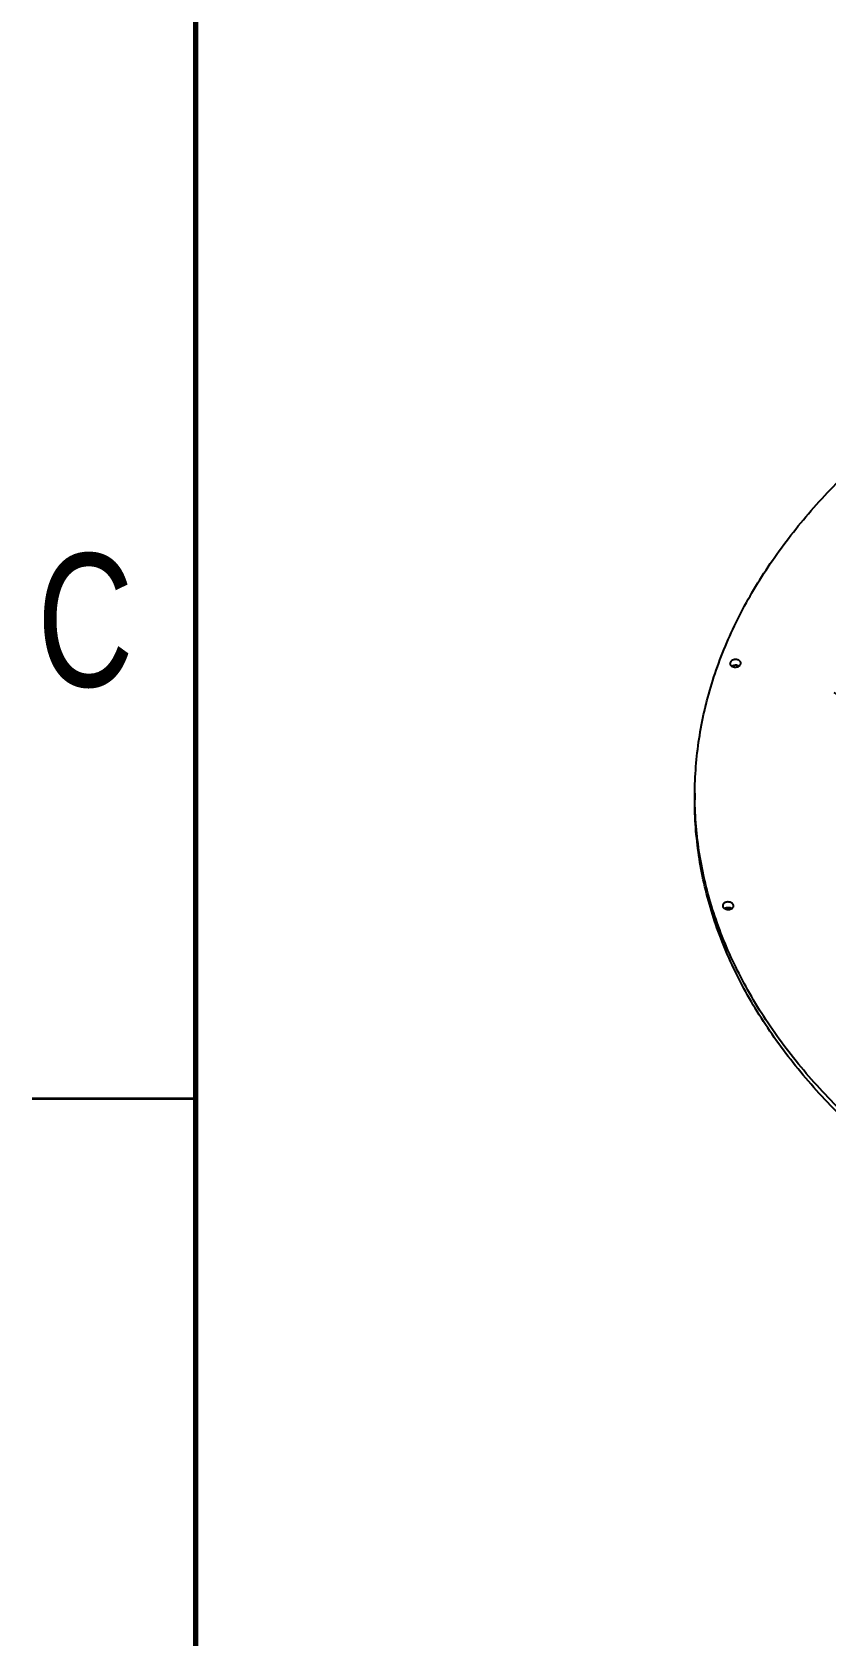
# Model space of a CAD drawing. Header units: millimetres. Extents: x 12 to 2088, y 10 to 1476.
# Drawn here: x 12.5 to 194.3, y 369.4 to 736.8 of the extents above; entities that cross this region are included whole.
import ezdxf

# ---------------------------------------------------------------- set-up
doc = ezdxf.new("R2010")
doc.units = ezdxf.units.MM
doc.header["$LTSCALE"] = 5
doc.styles.add('SLDTEXTSTYLE0', font='TXT', dxfattribs={"width": 0.75})

msp = doc.modelspace()

# ---------------------------------------------------------------- linework, layer by layer
at = {"color": 7, "linetype": 'Continuous', "lineweight": 70}
msp.add_line((50, 50), (50, 1435), dxfattribs=at)
at = {"color": 7, "linetype": 'Continuous', "lineweight": 35}
msp.add_line((50, 492.5), (12.5, 492.5), dxfattribs=at)
at = {"color": 7, "linetype": 'Continuous', "lineweight": 25, "flags": 128}
msp.add_lwpolyline([(164.26, 562.464), (164.257, 561.857), (164.253, 561.251)], dxfattribs=at)
at = {"color": 7, "linetype": 'Continuous', "lineweight": 25}
for points, knots in [([(218.97, 472.112), (214.43, 475.308), (210.119, 478.651), (204.059, 483.829), (202.107, 485.583), (198.347, 489.136), (196.54, 490.934), (191.326, 496.404), (188.126, 500.147), (183.747, 505.908), (182.357, 507.852), (179.717, 511.794), (178.467, 513.791), (176.114, 517.834), (175.012, 519.878), (172.975, 523.976), (172.04, 526.029), (170.327, 530.156), (169.549, 532.23), (168.153, 536.394), (167.535, 538.484), (166.455, 542.684), (165.994, 544.794), (165.231, 549.032), (164.93, 551.159), (164.487, 555.441), (164.347, 557.596), (164.231, 561.897), (164.256, 564.042), (164.467, 568.315), (164.653, 570.442), (165.184, 574.683), (165.529, 576.797), (166.801, 583.118), (167.964, 587.304), (170.189, 593.549), (171.01, 595.626), (172.816, 599.765), (173.801, 601.829), (175.912, 605.902), (177.038, 607.912), (179.434, 611.89), (180.704, 613.858), (183.382, 617.749), (184.791, 619.671), (187.75, 623.475), (189.301, 625.356), (192.539, 629.074), (194.227, 630.911), (197.751, 634.548), (199.587, 636.348), (203.388, 639.891), (205.352, 641.634), (209.384, 645.044), (211.452, 646.71), (215.696, 649.977), (217.874, 651.578), (222.332, 654.71), (224.613, 656.242), (229.284, 659.239), (231.674, 660.705), (236.556, 663.569), (239.047, 664.968), (244.148, 667.702), (246.757, 669.037), (252.045, 671.622), (254.724, 672.871), (260.14, 675.282), (262.877, 676.444), (268.413, 678.683), (271.213, 679.761), (279.7, 682.869), (285.478, 684.776), (294.327, 687.388), (297.305, 688.217), (303.329, 689.795), (306.375, 690.543), (312.47, 691.942), (315.519, 692.593), (321.629, 693.803), (324.69, 694.363), (333.882, 695.906), (340.027, 696.754), (349.269, 697.763), (352.353, 698.056), (358.532, 698.552), (361.627, 698.755), (367.821, 699.072), (370.921, 699.186), (377.067, 699.323), (380.113, 699.347), (386.166, 699.307), (389.173, 699.243), (395.14, 699.03), (398.1, 698.881), (403.98, 698.497), (406.9, 698.264), (412.692, 697.712), (415.565, 697.393), (421.272, 696.673), (424.105, 696.272), (429.718, 695.384), (432.497, 694.897), (437.956, 693.85), (440.635, 693.29), (445.906, 692.097), (448.498, 691.464), (453.592, 690.126), (456.095, 689.42), (461.008, 687.94), (463.419, 687.166), (470.526, 684.734), (475.094, 682.969), (481.643, 680.122), (483.775, 679.14), (487.908, 677.125), (489.909, 676.091), (493.788, 673.973), (495.665, 672.888), (499.294, 670.669), (501.047, 669.536), (504.428, 667.219), (506.058, 666.036), (509.191, 663.623), (510.695, 662.393), (513.579, 659.884), (514.959, 658.605), (517.587, 656.002), (518.834, 654.677), (521.178, 652.01), (522.274, 650.666), (524.322, 647.953), (525.274, 646.584), (527.033, 643.823), (527.841, 642.431), (529.312, 639.628), (529.977, 638.216), (531.754, 633.946), (532.653, 631.052), (533.554, 626.665), (533.78, 625.195), (534.079, 622.259), (534.153, 620.794), (534.153, 616.409), (533.858, 613.499), (532.976, 609.153), (532.609, 607.708), (531.728, 604.827), (531.215, 603.392), (530.04, 600.528), (529.378, 599.099), (527.904, 596.254), (527.093, 594.837), (524.45, 590.637), (522.412, 587.901), (517.81, 582.571), (515.246, 579.976), (509.587, 574.927), (506.494, 572.473), (501.447, 568.905), (499.696, 567.734), (496.08, 565.446), (494.213, 564.328), (490.381, 562.153), (488.414, 561.096), (484.374, 559.038), (482.301, 558.036), (478.054, 556.092), (475.881, 555.149), (471.428, 553.322), (469.149, 552.438), (464.492, 550.729), (462.113, 549.904), (457.245, 548.315), (454.754, 547.55), (449.687, 546.089), (447.111, 545.392), (441.901, 544.076), (439.267, 543.456), (433.934, 542.288), (431.233, 541.74), (425.773, 540.72), (423.014, 540.246), (417.429, 539.373), (414.604, 538.973), (408.896, 538.25), (406.013, 537.926), (400.177, 537.354), (397.225, 537.106), (391.266, 536.689), (388.26, 536.521), (379.217, 536.138), (373.154, 536.047), (360.975, 536.185), (354.859, 536.415), (345.633, 537.006), (342.549, 537.244), (336.37, 537.802), (333.275, 538.122), (327.061, 538.849), (323.941, 539.256), (317.727, 540.151), (314.632, 540.638), (308.481, 541.692), (305.424, 542.257), (299.34, 543.468), (296.314, 544.113), (290.296, 545.48), (287.304, 546.202), (281.351, 547.726), (278.391, 548.527), (272.505, 550.21), (269.579, 551.091), (263.759, 552.935), (260.863, 553.898), (255.114, 555.906), (252.262, 556.95), (246.644, 559.103), (243.879, 560.211), (238.424, 562.495), (235.732, 563.671), (230.429, 566.088), (227.817, 567.33), (220.095, 571.156), (215.098, 573.838), (205.416, 579.477), (200.729, 582.434), (196.203, 585.533)], [0, 0, 0, 0, 0.015625, 0.015625, 0.0234375, 0.0234375, 0.03125, 0.03125, 0.046875, 0.046875, 0.0546875, 0.0546875, 0.0625, 0.0625, 0.0703125, 0.0703125, 0.078125, 0.078125, 0.0859375, 0.0859375, 0.09375, 0.09375, 0.1015625, 0.1015625, 0.109375, 0.109375, 0.1171875, 0.1171875, 0.125, 0.125, 0.1328125, 0.1328125, 0.140625, 0.140625, 0.15625, 0.15625, 0.1640625, 0.1640625, 0.171875, 0.171875, 0.1796875, 0.1796875, 0.1875, 0.1875, 0.1953125, 0.1953125, 0.203125, 0.203125, 0.2109375, 0.2109375, 0.21875, 0.21875, 0.2265625, 0.2265625, 0.234375, 0.234375, 0.2421875, 0.2421875, 0.25, 0.25, 0.2578125, 0.2578125, 0.265625, 0.265625, 0.2734375, 0.2734375, 0.28125, 0.28125, 0.2890625, 0.2890625, 0.296875, 0.296875, 0.3125, 0.3125, 0.3203125, 0.3203125, 0.328125, 0.328125, 0.3359375, 0.3359375, 0.34375, 0.34375, 0.359375, 0.359375, 0.3671875, 0.3671875, 0.375, 0.375, 0.3828125, 0.3828125, 0.390625, 0.390625, 0.3984375, 0.3984375, 0.40625, 0.40625, 0.4140625, 0.4140625, 0.421875, 0.421875, 0.4296875, 0.4296875, 0.4375, 0.4375, 0.4453125, 0.4453125, 0.453125, 0.453125, 0.4609375, 0.4609375, 0.46875, 0.46875, 0.484375, 0.484375, 0.4921875, 0.4921875, 0.5, 0.5, 0.5078125, 0.5078125, 0.515625, 0.515625, 0.5234375, 0.5234375, 0.53125, 0.53125, 0.5390625, 0.5390625, 0.546875, 0.546875, 0.5546875, 0.5546875, 0.5625, 0.5625, 0.5703125, 0.5703125, 0.578125, 0.578125, 0.59375, 0.59375, 0.6015625, 0.6015625, 0.609375, 0.609375, 0.625, 0.625, 0.6328125, 0.6328125, 0.640625, 0.640625, 0.6484375, 0.6484375, 0.65625, 0.65625, 0.671875, 0.671875, 0.6875, 0.6875, 0.703125, 0.703125, 0.7109375, 0.7109375, 0.71875, 0.71875, 0.7265625, 0.7265625, 0.734375, 0.734375, 0.7421875, 0.7421875, 0.75, 0.75, 0.7578125, 0.7578125, 0.765625, 0.765625, 0.7734375, 0.7734375, 0.78125, 0.78125, 0.7890625, 0.7890625, 0.796875, 0.796875, 0.8046875, 0.8046875, 0.8125, 0.8125, 0.8203125, 0.8203125, 0.828125, 0.828125, 0.84375, 0.84375, 0.859375, 0.859375, 0.8671875, 0.8671875, 0.875, 0.875, 0.8828125, 0.8828125, 0.890625, 0.890625, 0.8984375, 0.8984375, 0.90625, 0.90625, 0.9140625, 0.9140625, 0.921875, 0.921875, 0.9296875, 0.9296875, 0.9375, 0.9375, 0.9453125, 0.9453125, 0.953125, 0.953125, 0.9609375, 0.9609375, 0.96875, 0.96875, 0.984375, 0.984375, 1, 1, 1, 1]), ([(172.679, 591.607), (172.62, 591.646), (172.568, 591.689), (172.478, 591.78), (172.439, 591.829), (172.376, 591.932), (172.353, 591.985), (172.321, 592.095), (172.312, 592.151), (172.312, 592.263), (172.32, 592.319), (172.352, 592.43), (172.375, 592.485), (172.468, 592.642), (172.56, 592.741), (172.731, 592.864), (172.795, 592.902), (172.931, 592.969), (173.002, 592.997), (173.153, 593.045), (173.233, 593.064), (173.393, 593.09), (173.475, 593.098), (173.723, 593.105), (173.886, 593.087), (174.115, 593.027), (174.187, 593.003), (174.324, 592.943), (174.388, 592.908), (174.504, 592.831), (174.556, 592.789), (174.647, 592.697), (174.686, 592.648), (174.779, 592.495), (174.812, 592.382), (174.813, 592.214), (174.805, 592.157), (174.773, 592.046), (174.75, 591.992), (174.688, 591.886), (174.65, 591.835), (174.56, 591.739), (174.509, 591.694), (174.336, 591.569), (174.199, 591.502), (173.971, 591.43), (173.893, 591.412), (173.733, 591.385), (173.65, 591.377), (173.485, 591.373), (173.404, 591.377), (173.242, 591.395), (173.163, 591.409), (172.936, 591.468), (172.796, 591.529), (172.679, 591.607)], [0, 0, 0, 0, 0.03125, 0.03125, 0.0625, 0.0625, 0.09375, 0.09375, 0.125, 0.125, 0.15625, 0.15625, 0.1875, 0.1875, 0.25, 0.25, 0.28125, 0.28125, 0.3125, 0.3125, 0.34375, 0.34375, 0.375, 0.375, 0.4375, 0.4375, 0.46875, 0.46875, 0.5, 0.5, 0.53125, 0.53125, 0.5625, 0.5625, 0.625, 0.625, 0.65625, 0.65625, 0.6875, 0.6875, 0.71875, 0.71875, 0.75, 0.75, 0.8125, 0.8125, 0.84375, 0.84375, 0.875, 0.875, 0.90625, 0.90625, 0.9375, 0.9375, 1, 1, 1, 1]), ([(172.697, 591.587), (172.728, 591.613), (172.851, 591.716), (173.163, 591.822), (173.583, 591.882), (173.997, 591.833), (174.291, 591.743), (174.402, 591.653), (174.424, 591.635)], [0, 0, 0, 0, 0.0758747, 0.2958886, 0.5138581, 0.7299699, 0.9452157, 1, 1, 1, 1]), ([(218.821, 470.986), (216.586, 472.606), (212.122, 475.844), (205.893, 480.949), (200.046, 486.204), (194.622, 491.615), (189.617, 497.167), (185.032, 502.864), (180.865, 508.712), (177.131, 514.699), (173.852, 520.799), (171.048, 526.974), (168.722, 533.202), (166.875, 539.485), (165.496, 545.82), (164.624, 552.217), (164.225, 557.368), (164.293, 560.385), (164.312, 561.251)], [0, 0, 0, 0, 0.0654746, 0.1308425, 0.1959488, 0.260673, 0.3252279, 0.3897867, 0.4545125, 0.5196208, 0.5849145, 0.6497756, 0.714402, 0.7789181, 0.8435458, 0.9084117, 0.973703, 1, 1, 1, 1]), ([(171.007, 536.113), (170.948, 536.154), (170.897, 536.199), (170.807, 536.295), (170.768, 536.346), (170.705, 536.452), (170.681, 536.506), (170.649, 536.617), (170.641, 536.674), (170.64, 536.786), (170.648, 536.841), (170.679, 536.951), (170.703, 537.005), (170.795, 537.159), (170.887, 537.253), (171.06, 537.369), (171.124, 537.404), (171.26, 537.464), (171.332, 537.489), (171.483, 537.529), (171.563, 537.544), (171.724, 537.562), (171.806, 537.566), (171.971, 537.562), (172.053, 537.554), (172.213, 537.528), (172.293, 537.509), (172.445, 537.462), (172.517, 537.434), (172.652, 537.367), (172.717, 537.329), (172.832, 537.247), (172.883, 537.202), (172.974, 537.105), (173.013, 537.054), (173.107, 536.896), (173.14, 536.782), (173.141, 536.614), (173.133, 536.557), (173.102, 536.447), (173.079, 536.394), (173.017, 536.291), (172.979, 536.242), (172.889, 536.15), (172.838, 536.107), (172.664, 535.991), (172.526, 535.93), (172.297, 535.87), (172.219, 535.855), (172.058, 535.837), (171.975, 535.834), (171.811, 535.838), (171.73, 535.846), (171.568, 535.872), (171.489, 535.891), (171.263, 535.961), (171.123, 536.029), (171.007, 536.113)], [0, 0, 0, 0, 0.03125, 0.03125, 0.0625, 0.0625, 0.09375, 0.09375, 0.125, 0.125, 0.15625, 0.15625, 0.1875, 0.1875, 0.25, 0.25, 0.28125, 0.28125, 0.3125, 0.3125, 0.34375, 0.34375, 0.375, 0.375, 0.40625, 0.40625, 0.4375, 0.4375, 0.46875, 0.46875, 0.5, 0.5, 0.53125, 0.53125, 0.5625, 0.5625, 0.625, 0.625, 0.65625, 0.65625, 0.6875, 0.6875, 0.71875, 0.71875, 0.75, 0.75, 0.8125, 0.8125, 0.84375, 0.84375, 0.875, 0.875, 0.90625, 0.90625, 0.9375, 0.9375, 1, 1, 1, 1]), ([(171.025, 536.092), (171.059, 536.118), (171.183, 536.216), (171.496, 536.306), (171.913, 536.344), (172.324, 536.274), (172.619, 536.169), (172.73, 536.072), (172.754, 536.052)], [0, 0, 0, 0, 0.0797439, 0.2967498, 0.5120891, 0.7269567, 0.9427522, 1, 1, 1, 1])]:
    msp.add_open_spline(points, degree=3, knots=knots, dxfattribs=at)

# ---------------------------------------------------------------- texts
at = {"color": 7, "linetype": 'Continuous', "lineweight": 0, "insert": (24.683, 617.378), "char_height": 30.48, "attachment_point": 2, "style": 'SLDTEXTSTYLE0'}
msp.add_mtext('C', dxfattribs=at)

doc.saveas('drawing.dxf')
